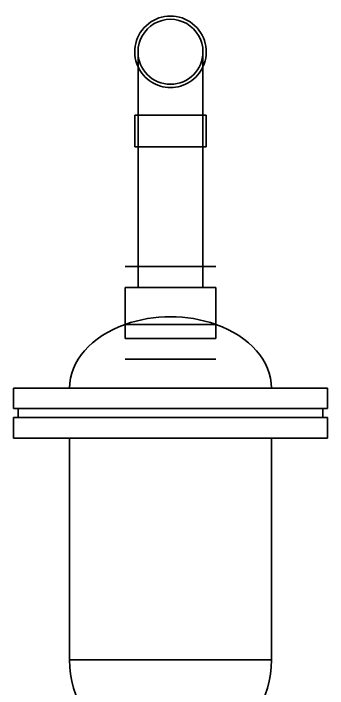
# Model space of a CAD drawing. Header units: inches. Extents: x 191440 to 383551, y 141449 to 284946.
# Drawn here: x 191804.818 to 191805.284, y 141610.699 to 141611.7 of the extents above; entities that cross this region are included whole.
import ezdxf

# ---------------------------------------------------------------- set-up
doc = ezdxf.new("R2010")
doc.units = ezdxf.units.IN
doc.header["$MEASUREMENT"] = 0
doc.linetypes.add('DGN Style 3', pattern=[426.72, 304.8, -121.92])
doc.layers.add('WB-SJ3-M-SECTA - P-TW', color=7, linetype='Continuous', lineweight=35)

# ---------------------------------------------------------------- blocks, each defined once
blk = doc.blocks.new('PIPE_7')
at = {"layer": 'WB-SJ3-M-SECTA - P-TW', "linetype": 'DGN Style 3', "lineweight": 35}
for p, q in [((1.13, 48.89), (1.13, 59.9)), ((23.75, 48.89), (23.75, 59.9))]:
    blk.add_line(p, q, dxfattribs=at)
at = {"layer": 'WB-SJ3-M-SECTA - P-TW', "linetype": 'Continuous', "lineweight": 35}
for p, q in [((1.13, 0), (1.13, 48.89)), ((23.75, 0), (23.75, 48.89))]:
    blk.add_line(p, q, dxfattribs=at)
at = {"layer": 'WB-SJ3-M-SECTA - P-TW', "linetype": 'Continuous', "lineweight": 35, "flags": 128}
blk.add_lwpolyline([(0, 59.9), (24.88, 59.9)], dxfattribs=at)
blk = doc.blocks.new('*U171')
at = {"layer": 'WB-SJ3-M-SECTA - P-TW'}
for p, q in [((0, 130.93), (0, 138.04)), ((109.32, 130.93), (109.32, 138.04)), ((0, 130.93), (1.67, 130.93)), ((1.67, 127.81), (1.67, 130.93)), ((107.65, 127.81), (107.65, 130.93)), ((107.65, 130.93), (109.32, 130.93)), ((0, 120.69), (0, 127.81)), ((109.32, 120.69), (109.32, 127.81)), ((0, 120.69), (19.5, 120.69)), ((19.5, 43.51), (19.5, 120.69)), ((89.82, 43.51), (89.82, 120.69)), ((89.82, 120.69), (109.32, 120.69)), ((69.68, 0), (69.68, 11.72)), ((45.47, 0), (54.52, 0))]:
    blk.add_line(p, q, dxfattribs=at)
at = {"layer": 'WB-SJ3-M-SECTA - P-TW', "linetype": 'DGN Style 3'}
for p, q in [((0, 138.04), (19.5, 138.04)), ((89.82, 138.04), (109.32, 138.04)), ((0, 127.81), (1.67, 127.81)), ((107.65, 127.81), (109.32, 127.81)), ((54.52, 0), (54.66, 0))]:
    blk.add_line(p, q, dxfattribs=at)
at = {"layer": 'WB-SJ3-M-SECTA - P-TW', "flags": 128}
for points in [[(38.9, 160.26), (70.42, 160.26)], [(38.9, 160.26), (38.9, 160.26)], [(0, 138.04), (109.32, 138.04)], [(0, 138.04), (0, 138.04)], [(109.32, 138.04), (109.32, 138.04)], [(0, 130.93), (109.32, 130.93)], [(0, 130.93), (0, 130.93)], [(109.32, 130.93), (109.32, 130.93)], [(0, 127.81), (109.32, 127.81)], [(0, 127.81), (0, 127.81)], [(109.32, 127.81), (109.32, 127.81)], [(0, 120.69), (109.32, 120.69)], [(0, 120.69), (0, 120.69)], [(109.32, 120.69), (109.32, 120.69)], [(19.5, 43.51), (19.5, 43.51)], [(19.5, 43.51), (89.82, 43.51)], [(89.82, 43.51), (89.82, 43.51)], [(39.64, 11.72), (39.64, 11.72)], [(39.64, 11.72), (69.68, 11.72)], [(69.68, 11.72), (69.68, 11.72)], [(39.64, 0), (39.64, 0)], [(39.64, 0), (69.68, 0)], [(69.68, 0), (69.68, 0)]]:
    blk.add_lwpolyline(points, dxfattribs=at)
at = {"layer": 'WB-SJ3-M-SECTA - P-TW', "linetype": 'DGN Style 3', "flags": 128}
for points in [[(38.9, 160.26), (70.42, 160.26)], [(66.43, 0), (57.03, 0), (54.66, 0)]]:
    blk.add_lwpolyline(points, dxfattribs=at)
at = {"layer": 'WB-SJ3-M-SECTA - P-TW'}
for start, end in [(180, 244.7068), (295.2932, 360)]:
    blk.add_arc((54.66, 43.51), 35.16, start, end, dxfattribs=at)
at = {"layer": 'WB-SJ3-M-SECTA - P-TW', "linetype": 'DGN Style 3'}
blk.add_ellipse((54.66, 138.04), major_axis=(35.16, 0), ratio=0.707087, start_param=1.105828, end_param=2.035765, dxfattribs=at)
at = {"layer": 'WB-SJ3-M-SECTA - P-TW'}
for start_param, end_param in [(2.035765, 3.141593), (0, 1.105828)]:
    blk.add_ellipse((54.66, 138.04), major_axis=(35.16, 0), ratio=0.707087, start_param=start_param, end_param=end_param, dxfattribs=at)
blk.add_rational_spline([(39.64, 11.72), (39.64, 5.86), (39.64, 0), (41.6, 0), (43.57, 0)], [0.999999999624, 1, 1, 1, 1], degree=2, knots=[0, 0, 0, 0.884327, 0.884327, 1, 1, 1], dxfattribs=at)
at = {"layer": 'WB-SJ3-M-SECTA - P-TW', "linetype": 'DGN Style 3'}
blk.add_open_spline([(43.57, 0), (54.77, 0), (65.97, 0)], degree=2, dxfattribs=at)
at = {"layer": 'WB-SJ3-M-SECTA - P-TW'}
blk.add_open_spline([(65.97, 0), (67.82, 0), (69.68, 0)], degree=2, dxfattribs=at)
blk = doc.blocks.new('PELB_10')
at = {"layer": 'WB-SJ3-M-SECTA - P-TW', "linetype": 'Continuous', "lineweight": 35}
for p, q in [((0, 0), (0, 11.01)), ((24.88, 0), (24.88, 11.01))]:
    blk.add_line(p, q, dxfattribs=at)
at = {"layer": 'WB-SJ3-M-SECTA - P-TW', "linetype": 'Continuous', "lineweight": 35, "flags": 128}
for points in [[(1.13, 11.01), (1.13, 33.04)], [(23.75, 11.01), (23.75, 33.04)], [(24.88, 11.01), (24.88, 11.01)], [(24.88, 0), (0, 0)]]:
    blk.add_lwpolyline(points, dxfattribs=at)
at = {"layer": 'WB-SJ3-M-SECTA - P-TW', "linetype": 'Continuous', "lineweight": 35}
for radius, start, end in [(12.44, 335.38, 204.62), (11.31, 359.9997, 180)]:
    blk.add_arc((12.44, 33.04), radius, start, end, dxfattribs=at)
at = {"layer": 'WB-SJ3-M-SECTA - P-TW', "linetype": 'DGN Style 3', "lineweight": 35}
for radius, start, end in [(11.31, 180, 359.9997), (12.44, 204.62, 335.38)]:
    blk.add_arc((12.44, 33.04), radius, start, end, dxfattribs=at)
blk = doc.blocks.new('PCPL_4')
at = {"layer": 'WB-SJ3-M-SECTA - P-TW', "linetype": 'Continuous', "lineweight": 35}
for p, q in [((0, 12.12), (0, 24.98)), ((31.53, 12.12), (31.53, 24.98))]:
    blk.add_line(p, q, dxfattribs=at)
at = {"layer": 'WB-SJ3-M-SECTA - P-TW', "linetype": 'DGN Style 3', "lineweight": 35}
for p, q in [((0, 7.21), (0, 12.12)), ((31.53, 7.21), (31.53, 12.12)), ((0, 7.21), (31.53, 7.21)), ((0, 0), (31.53, 0))]:
    blk.add_line(p, q, dxfattribs=at)
at = {"layer": 'WB-SJ3-M-SECTA - P-TW', "linetype": 'Continuous', "lineweight": 35, "flags": 128}
for points in [[(0, 32.19), (31.53, 32.19)], [(28.21, 32.19), (31.53, 32.19)], [(0, 24.98), (31.53, 24.98)]]:
    blk.add_lwpolyline(points, dxfattribs=at)
at = {"layer": 'WB-SJ3-M-SECTA - P-TW', "linetype": 'DGN Style 3', "lineweight": 35, "flags": 128}
for points in [[(0, 7.21), (31.53, 7.21)], [(0, 0), (31.53, 0)], [(28.21, 0), (31.53, 0)]]:
    blk.add_lwpolyline(points, dxfattribs=at)

msp = doc.modelspace()

# ---------------------------------------------------------------- block references
at = {"layer": 'WB-SJ3-M-SECTA - P-TW', "linetype": 'DGN Style 3', "lineweight": 35, "xscale": 0.004260711295509238, "yscale": 0.004260711295509238, "zscale": 0.004260711295509238}
msp.add_blockref('PELB_10', (191804.99781, 141611.50262), dxfattribs=at)
at = {"layer": 'WB-SJ3-M-SECTA - P-TW', "linetype": 'Continuous', "lineweight": 35, "xscale": 0.004260711295509238, "yscale": 0.004260711295509238, "zscale": 0.004260711295509238}
for name, p in [('PIPE_7', (191804.99781, 141611.29432)), ('PCPL_4', (191804.98366, 141611.18759))]:
    msp.add_blockref(name, p, dxfattribs=at)
at = {"layer": 'WB-SJ3-M-SECTA - P-TW', "xscale": 0.004260711295509238, "yscale": 0.004260711295509238, "zscale": 0.004260711295509238}
msp.add_blockref('*U171', (191804.81794, 141610.55639), dxfattribs=at)

doc.saveas('drawing.dxf')
